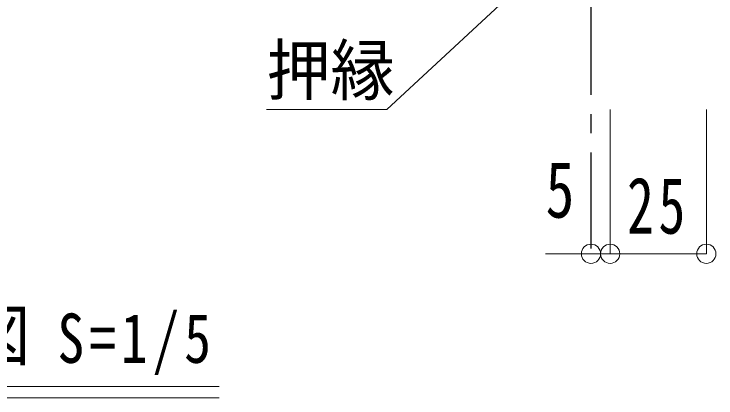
# Model space of a CAD drawing. Units: millimetres at full size, sheet at 1:5; some dimension numbers follow another scale. Extents: x -1050 to 1050, y -742 to 742.
# Drawn here: x 398 to 580.5, y -224.3 to -124.4 of the extents above; entities that cross this region are included whole.
import ezdxf
from ezdxf.enums import TextEntityAlignment as Align

# ---------------------------------------------------------------- set-up
doc = ezdxf.new("R2010")
doc.units = ezdxf.units.MM
doc.header["$LTSCALE"] = 5
doc.linetypes.add('CHAIN1', pattern=[8, 5, -1, 1, -1])
doc.layers.add('0-0_通り芯', color=7, linetype='CHAIN1')
doc.layers.add('0-3_寸法', color=54, linetype='Continuous', lineweight=20)
doc.layers.add('0-9_文字', color=3, linetype='Continuous', lineweight=20)
doc.styles.add('ＭＳ ゴシック', font='')
doc.styles.get('ＭＳ ゴシック').set_extended_font_data('MS Gothic')

# ---------------------------------------------------------------- blocks, each defined once
blk = doc.blocks.new('dimension_origin')
at = {"color": 0, "linetype": 'Continuous', "lineweight": -2}
blk.add_circle((0, 0), 1.25, dxfattribs=at)

msp = doc.modelspace()

# ---------------------------------------------------------------- linework, layer by layer
at = {"layer": '0-0_通り芯'}
msp.add_line((548.02, -0.457), (548.02, -186.793), dxfattribs=at)
at = {"layer": '0-3_寸法'}
for p, q in [((553.02, -149.293), (553.02, -186.793)), ((578.02, -149.293), (578.02, -186.793)), ((553.02, -186.793), (536.225, -186.793)), ((548.02, -186.793), (537.138, -186.793)), ((578.02, -186.793), (553.02, -186.793))]:
    msp.add_line(p, q, dxfattribs=at)
at = {"layer": '0-9_文字'}
for p, q in [((451.383, -221.293), (286.882, -221.293)), ((451.383, -224.293), (286.882, -224.293))]:
    msp.add_line(p, q, dxfattribs=at)
msp.add_lwpolyline([(533.701, -113.293), (494.93, -149.293), (463.68, -149.293)], dxfattribs=at)

# ---------------------------------------------------------------- block references
at = {"layer": '0-3_寸法', "xscale": 2, "yscale": 2, "rotation": 180}
for p in [(548.02, -186.793), (553.02, -186.793)]:
    msp.add_blockref('dimension_origin', p, dxfattribs=at)
at = {"layer": '0-3_寸法', "xscale": 2, "yscale": 2}
for p in [(553.02, -186.793), (578.02, -186.793)]:
    msp.add_blockref('dimension_origin', p, dxfattribs=at)

# ---------------------------------------------------------------- texts
at = {"layer": '0-3_寸法', "style": 'ＭＳ ゴシック', "width": 0.75}
msp.add_text('5', height=14.66, dxfattribs=at).set_placement((536.225, -181.793), align=Align.BOTTOM_LEFT)
at = {"layer": '0-3_寸法', "insert": (557.395, -181.793), "char_height": 14.66, "attachment_point": 7, "style": 'ＭＳ ゴシック'}
msp.add_mtext('\\T1.17;\\W0.7;25', dxfattribs=at)
at = {"layer": '0-9_文字', "style": 'ＭＳ ゴシック', "width": 0.95}
for s, p in [('押縁', (463.68, -149.293)), ('ガラス横断面図', (285.946, -218.293))]:
    msp.add_text(s, height=12.83, dxfattribs=at).set_placement(p, align=Align.BOTTOM_LEFT)
at = {"layer": '0-9_文字', "insert": (409.3, -218.293), "char_height": 12.83, "attachment_point": 7, "style": 'ＭＳ ゴシック'}
msp.add_mtext('\\T1.18;\\W0.8;S=1/5', dxfattribs=at)

doc.saveas('drawing.dxf')
